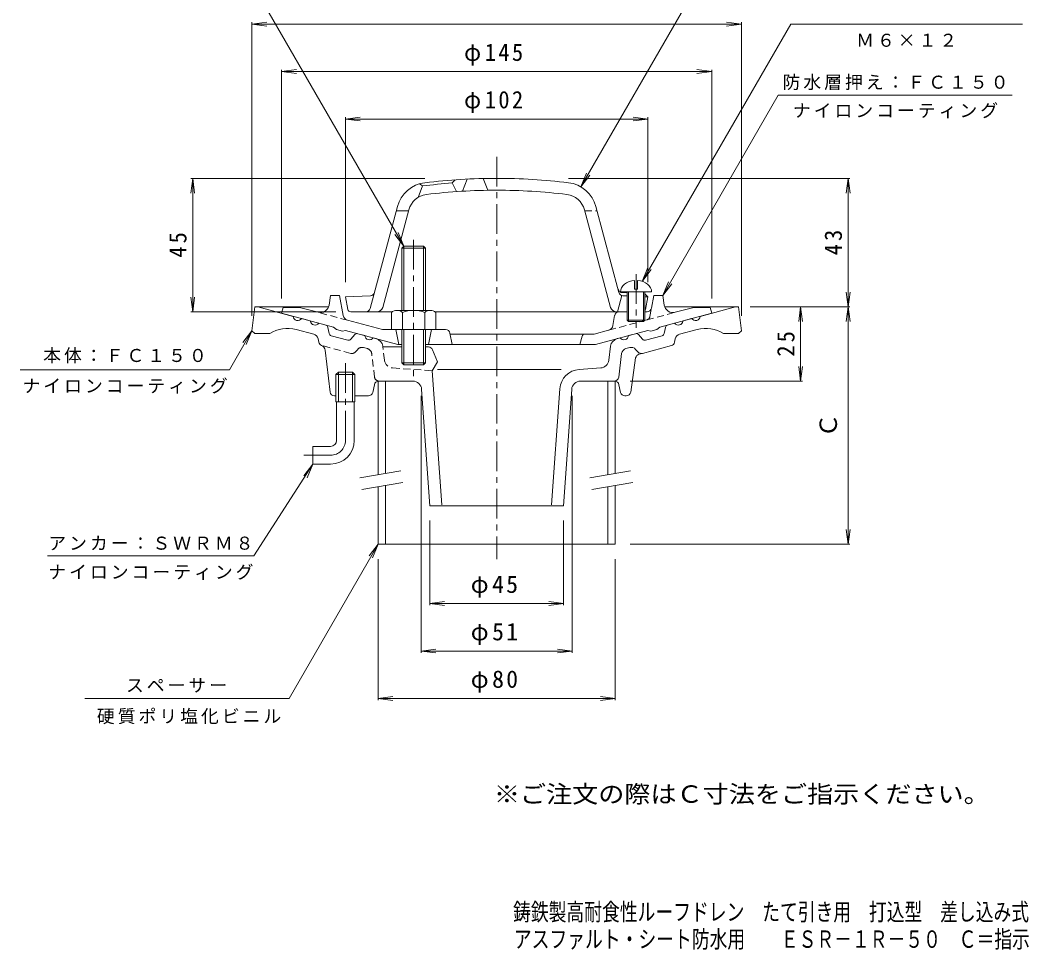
# Model space of a CAD drawing. Units: millimetres, scale not verified. Extents: x -192 to 148, y -231 to 242.
# Drawn here: x -191.8 to 148.3, y -231.2 to 82.2 of the extents above; entities that cross this region are included whole.
import ezdxf
from ezdxf.enums import TextEntityAlignment as Align

# ---------------------------------------------------------------- set-up
doc = ezdxf.new("R2010")
doc.units = ezdxf.units.MM
doc.header["$LTSCALE"] = 2
doc.linetypes.add('CHAIN1', pattern=[8, 5, -1, 1, -1])
doc.linetypes.add('DASHED1', pattern=[1.8, 1.2, -0.6])
for name, color, linetype, lineweight in [('0-0', 3, 'Continuous', 9), ('0-1', 2, 'Continuous', 9), ('0-2', 6, 'Continuous', 5), ('0-3', 4, 'Continuous', 9), ('0-4', 7, 'Continuous', 9), ('0-5', 7, 'Continuous', 9)]:
    doc.layers.add(name, color=color, linetype=linetype, lineweight=lineweight)
doc.layers.add('F-4', color=2, linetype='Continuous')
doc.layers.add('F-5', color=2, linetype='Continuous')
doc.styles.add('ＭＳ ゴシック', font='')
doc.styles.get('ＭＳ ゴシック').set_extended_font_data('MS Gothic')

msp = doc.modelspace()

# ---------------------------------------------------------------- linework, layer by layer
at = {"layer": '0-0', "linetype": 'CHAIN1'}
for p, q in [((-31.131, 36.185), (-31.131, -99.456)), ((-82.131, -59.462), (-82.131, -33.462)), ((-87.131, -64.462), (-96.131, -64.462))]:
    msp.add_line(p, q, dxfattribs=at)
at = {"layer": '0-0'}
for p, q in [((-113.631, -22.462), (-112.631, -14.462)), ((-112.631, -14.462), (-87.795, -14.462)), ((-111.631, -14.462), (-99.775, -17.639)), ((25.533, -14.462), (50.369, -14.462)), ((49.369, -14.462), (37.514, -17.639)), ((51.369, -22.462), (50.369, -14.462)), ((-96.877, -18.415), (-93.979, -19.192)), ((-88.781, -20.585), (-91.082, -19.968)), ((26.519, -20.585), (28.82, -19.968)), ((34.616, -18.415), (31.718, -19.192)), ((-92.801, -23.649), (-98.772, -22.049)), ((-87.635, -23.425), (-88.06, -21.35)), ((-78.935, -23.795), (-80.34, -25.38)), ((-77.928, -23.493), (-75.627, -24.109)), ((15.666, -23.493), (13.365, -24.109)), ((16.673, -23.795), (18.079, -25.38)), ((25.374, -23.425), (25.799, -21.35)), ((30.54, -23.649), (36.51, -22.049)), ((-91.359, -25.18), (-91.12, -26.346)), ((-81.347, -25.682), (-86.914, -24.191)), ((-71.748, -25.149), (-72.729, -24.886)), ((9.487, -25.149), (10.468, -24.886)), ((19.086, -25.682), (24.653, -24.191)), ((29.098, -25.18), (28.859, -26.346)), ((-87.289, -43.14), (-88.973, -29.054)), ((-69.513, -27.962), (-69.547, -27.681)), ((-63.131, -27.962), (-69.513, -27.962)), ((-54.146, -27.962), (-55.131, -27.962)), ((-52.753, -28.905), (-51.131, -32.962)), ((6.706, -32.403), (7.286, -27.681)), ((7.251, -27.962), (7.286, -27.681)), ((10.031, -38.145), (11.009, -30.177)), ((13.717, -28.156), (12.477, -28.489)), ((15.731, -28.761), (16.521, -29.652)), ((16.824, -30.43), (18.031, -30.106)), ((18.031, -30.106), (27.778, -27.495)), ((-51.131, -32.962), (-52.87, -35.962)), ((14.056, -43.178), (15.727, -31.663)), ((-84.491, -36.462), (-85.306, -37.262)), ((-78.956, -37.262), (-85.306, -37.262)), ((-85.306, -46.462), (-85.306, -37.262)), ((-79.771, -36.462), (-84.491, -36.462)), ((-84.491, -46.462), (-84.491, -36.462)), ((-78.956, -37.262), (-79.771, -36.462)), ((-79.771, -46.462), (-79.771, -36.462)), ((-78.956, -46.462), (-78.956, -37.262)), ((-52.87, -35.962), (-49.641, -81.177)), ((-9.361, -35.538), (-51.059, -35.538)), ((-3.33, -35.538), (3.938, -35.03)), ((-72.372, -40.668), (-72.89, -43.256)), ((-59.424, -39.462), (-70.901, -39.462)), ((-2.837, -39.462), (8.542, -39.462)), ((10.111, -40.668), (10.628, -43.256)), ((-56.432, -42.248), (-53.631, -81.462)), ((-9.824, -42.023), (-12.62, -81.177)), ((-5.83, -42.248), (-8.631, -81.462)), ((-85.799, -44.462), (-85.306, -44.462)), ((-78.956, -46.462), (-85.306, -46.462)), ((-85.131, -59.462), (-85.131, -46.462)), ((-79.131, -59.462), (-79.131, -46.462)), ((-78.956, -44.462), (-74.36, -44.462)), ((12.571, -44.462), (12.099, -44.462)), ((-93.131, -61.462), (-93.131, -67.462)), ((-87.131, -61.462), (-93.131, -61.462)), ((-87.131, -67.462), (-93.131, -67.462)), ((-8.631, -81.462), (-53.631, -81.462))]:
    msp.add_line(p, q, dxfattribs=at)
at = {"layer": '0-0', "linetype": 'DASHED1'}
for p, q in [((-80.293, -30.106), (-90.039, -27.495)), ((-77.992, -28.761), (-78.782, -29.652)), ((-75.978, -28.156), (-74.738, -28.489)), ((-72.292, -38.145), (-73.271, -30.177)), ((-68.967, -32.403), (-69.513, -27.962)), ((-66.199, -35.03), (-52.87, -35.962))]:
    msp.add_line(p, q, dxfattribs=at)
at = {"layer": '0-0'}
for points in [[(-113.631, -22.462), (-112.631, -23.462), (-107.631, -23.462)], [(51.369, -22.462), (50.369, -23.462), (45.369, -23.462)]]:
    msp.add_lwpolyline(points, dxfattribs=at)
for centre, radius, start, end in [((-98.164, -17.423), 1.625, 187.62059, 322.3797), ((-92.369, -18.976), 1.625, 187.62059, 322.3797), ((30.107, -18.976), 1.625, 217.6203, 352.37941), ((35.903, -17.423), 1.625, 217.6203, 352.37941), ((-101.619, -32.674), 11, 75.00009, 123.12935), ((-93.319, -25.581), 2, 11.56517, 75.0005), ((-89.04, -21.551), 1, 11.56538, 75.0005), ((-86.656, -23.225), 1, 191.56642, 255.0005), ((-78.186, -24.459), 1, 75.00078, 138.43498), ((15.925, -24.459), 1, 41.56502, 104.99922), ((24.394, -23.225), 1, 284.9995, 348.43358), ((26.778, -21.551), 1, 104.9995, 168.43462), ((31.057, -25.581), 2, 104.9995, 168.43483), ((39.357, -32.674), 11, 56.87065, 104.99991), ((-89.651, -26.046), 1.5, 191.56601, 248.0509), ((-81.088, -24.717), 1, 255.0005, 318.43578), ((-74.016, -23.894), 1.625, 187.61911, 322.38022), ((-72.525, -28.046), 3, 6.99973, 74.99982), ((10.264, -28.046), 3, 105.00018, 173.00027), ((11.755, -23.894), 1.625, 217.61978, 352.38089), ((18.827, -24.717), 1, 221.56422, 284.9995), ((27.389, -26.046), 1.5, 285.00009, 348.43399), ((-90.959, -29.292), 2, 6.81956, 68.0513), ((-54.146, -29.462), 1.5, 21.80128, 90), ((12.995, -30.42), 2, 104.99963, 172.99988), ((14.234, -30.088), 2, 41.56493, 104.9995), ((17.212, -31.879), 1.5, 105.00021, 171.74011), ((17.643, -28.657), 1.5, 221.56496, 285.00009), ((3.728, -32.037), 3, 273.99982, 352.99992), ((-2.841, -42.521), 7, 93.99995, 175.91433), ((-70.901, -40.962), 1.5, 90, 168.68979), ((-59.424, -42.462), 3, 4.08546, 90), ((-2.837, -42.462), 3, 90, 175.91454), ((8.542, -37.962), 1.5, 270, 352.99948), ((8.64, -40.962), 1.5, 11.31021, 90), ((-85.799, -42.962), 1.5, 186.81975, 270), ((-74.36, -42.962), 1.5, 270, 348.68979), ((12.099, -42.962), 1.5, 191.31021, 270), ((12.571, -42.962), 1.5, 270, 351.74011), ((-87.131, -59.462), 2, 270, 0), ((-87.131, -59.462), 8, 270, 0)]:
    msp.add_arc(centre, radius, start, end, dxfattribs=at)
at = {"layer": '0-0', "linetype": 'DASHED1'}
for centre, radius, start, end in [((-89.651, -26.046), 1.5, 248.0509, 254.99991), ((-79.905, -28.657), 1.5, 254.99991, 318.43504), ((-76.496, -30.088), 2, 75.0005, 138.43507), ((-75.256, -30.42), 2, 7.00012, 75.00037), ((-65.99, -32.037), 3, 187.00008, 266.00018), ((-70.804, -37.962), 1.5, 187.00052, 270)]:
    msp.add_arc(centre, radius, start, end, dxfattribs=at)
at = {"layer": '0-0', "linetype": 'CHAIN1'}
msp.add_arc((-87.131, -59.462), 5, 270, 0, dxfattribs=at)
at = {"layer": '0-1', "color": 4, "linetype": 'CHAIN1'}
msp.add_line((-59.131, 8.178), (-59.131, -38.188), dxfattribs=at)
at = {"layer": '0-1', "color": 4}
for p, q in [((-63.131, -15.606), (-63.131, 5.361)), ((-62.454, -15.606), (-62.454, 6.038)), ((-55.807, -15.606), (-55.807, 6.038)), ((-55.131, -15.606), (-55.131, 5.361)), ((-66.631, -16.328), (-66.631, -22.106)), ((-64.754, -15.606), (-53.507, -15.606)), ((-62.878, -16.328), (-62.878, -22.106)), ((-55.383, -16.328), (-55.383, -22.106)), ((-51.631, -16.328), (-51.631, -22.106)), ((-66.631, -22.106), (-51.631, -22.106)), ((-63.131, -22.106), (-63.131, -33.286)), ((-62.454, -22.106), (-62.454, -33.962)), ((-55.807, -22.106), (-55.807, -33.962)), ((-55.131, -22.106), (-55.131, -33.286))]:
    msp.add_line(p, q, dxfattribs=at)
at = {"layer": '0-1'}
for p, q in [((-87.624, -13.825), (-87.131, -10.606)), ((-84.131, -10.606), (-87.131, -10.606)), ((-82.863, -17.372), (-84.131, -10.606)), ((21.068, -14.882), (21.869, -10.606)), ((21.869, -10.606), (24.869, -10.606)), ((25.362, -13.825), (24.869, -10.606)), ((-103.631, -16.606), (-103.131, -14.606)), ((-97.572, -14.606), (-103.131, -14.606)), ((-91.366, -16.269), (-97.572, -14.606)), ((12.869, -16.106), (10.135, -16.106)), ((19.594, -16.106), (18.869, -16.106)), ((29.104, -16.269), (35.31, -14.606)), ((35.31, -14.606), (40.869, -14.606)), ((41.369, -16.606), (40.869, -14.606)), ((-81.414, -18.935), (-69.581, -22.106)), ((8.656, -17.353), (8.085, -20.695)), ((-83.131, -22.616), (-82.131, -22.367)), ((-64.444, -27.106), (-82.131, -22.367)), ((-48.36, -22.106), (-69.581, -22.106)), ((-65.131, -22.106), (-64.131, -27.106)), ((-53.131, -22.106), (-54.131, -27.106)), ((-46.889, -23.312), (-46.131, -27.106)), ((-31.131, -23.606), (-46.831, -23.606)), ((-31.131, -23.606), (1.722, -23.606)), ((6.631, -22.29), (1.722, -23.606)), ((2.182, -27.106), (19.869, -22.367)), ((20.869, -22.616), (19.869, -22.367)), ((-63.131, -27.106), (-64.444, -27.106)), ((-31.131, -27.106), (-55.131, -27.106)), ((-31.131, -27.106), (2.182, -27.106)), ((-2.338, -24.331), (-3.131, -27.106))]:
    msp.add_line(p, q, dxfattribs=at)
at = {"layer": '0-1', "linetype": 'DASHED1'}
for p, q in [((-81.414, -18.935), (-91.366, -16.269)), ((19.457, -18.854), (29.104, -16.269)), ((20.543, -17.681), (21.068, -14.882)), ((19.457, -18.854), (6.631, -22.29))]:
    msp.add_line(p, q, dxfattribs=at)
at = {"layer": '0-1', "color": 4}
for points in [[(-55.131, 5.361), (-63.131, 5.361), (-62.454, 6.038), (-55.807, 6.038)], [(-55.131, -33.286), (-63.131, -33.286), (-62.454, -33.962), (-55.807, -33.962)]]:
    msp.add_lwpolyline(points, close=True, dxfattribs=at)
at = {"layer": '0-1'}
for points in [[(-83.131, -22.616), (-85.131, -22.08), (-86.131, -21.295), (-103.631, -16.606)], [(20.869, -22.616), (22.869, -22.08), (23.869, -21.295), (41.369, -16.606)]]:
    msp.add_lwpolyline(points, dxfattribs=at)
for centre, radius, start, end in [((-90.589, -13.371), 3, 254.99973, 351.29286), ((10.135, -17.606), 1.5, 90, 170.30333), ((19.594, -14.606), 1.5, 270, 349.38435), ((28.328, -13.371), 3, 188.70714, 285.00027), ((-80.897, -17.003), 2, 190.61488, 254.99998), ((-48.36, -23.606), 1.5, 11.31021, 90), ((-1.376, -24.606), 1, 90, 164.05402), ((6.114, -20.358), 2, 285.00002, 350.3044)]:
    msp.add_arc(centre, radius, start, end, dxfattribs=at)
at = {"layer": '0-1', "color": 4}
for centre, radius, start, end in [((-64.754, -18.406), 2.8, 47.92557, 132.07463), ((-59.131, -25.695), 10.089, 68.19786, 111.80214), ((-53.507, -18.406), 2.8, 47.92572, 132.07428)]:
    msp.add_arc(centre, radius, start, end, dxfattribs=at)
at = {"layer": '0-1', "linetype": 'DASHED1'}
msp.add_arc((19.069, -17.405), 1.5, 285.00009, 349.38461, dxfattribs=at)
at = {"layer": '0-2'}
for p, q in [((-42.631, 24.557), (-41.131, 28.644)), ((-35.631, 28.844), (-34.131, 24.871)), ((-73.807, -14.994), (-64.603, 19.355)), ((-69.566, -14.623), (-60.739, 18.32)), ((-60.853, 17.894), (-64.994, 17.894)), ((7.305, -14.623), (-1.522, 18.32)), ((10.087, -9.553), (2.341, 19.355)), ((15.369, -5.534), (15.369, -8.416)), ((16.369, -5.534), (16.369, -8.416)), ((10.619, -9.416), (21.119, -9.416)), ((11.185, -9.647), (12.869, -9.736)), ((12.869, -9.416), (12.869, -18.916)), ((13.369, -9.416), (13.369, -19.416)), ((15.369, -8.416), (16.369, -8.416)), ((18.369, -9.416), (18.369, -19.416)), ((18.869, -9.416), (18.869, -18.916)), ((18.869, -10.052), (19.869, -11.106)), ((-73.719, -10.663), (-82.131, -11.106)), ((-81.291, -15.302), (-82.131, -11.106)), ((9.619, -16.106), (11.119, -10.606)), ((11.457, -10.663), (12.869, -10.737)), ((18.869, -11.053), (19.869, -11.106)), ((19.03, -15.302), (19.869, -11.106)), ((-66.351, -16.106), (-80.311, -16.106)), ((-31.131, -16.106), (-51.91, -16.106)), ((-31.131, -16.106), (12.869, -16.106)), ((12.869, -18.916), (18.869, -18.916)), ((12.869, -18.916), (13.369, -19.416)), ((13.369, -19.416), (18.369, -19.416)), ((18.869, -18.916), (18.369, -19.416))]:
    msp.add_line(p, q, dxfattribs=at)
at = {"layer": '0-2', "linetype": 'DASHED1'}
msp.add_line((-1.408, 17.894), (2.733, 17.894), dxfattribs=at)
at = {"layer": '0-2', "linetype": 'CHAIN1'}
msp.add_line((15.869, -3.374), (15.869, -21.456), dxfattribs=at)
at = {"layer": '0-2'}
for points in [[(-45.131, 28.404), (-46.131, 27.328), (-44.631, 24.429)], [(-57.131, 27.047), (-56.131, 26.318), (-57.631, 22.479)]]:
    msp.add_lwpolyline(points, dxfattribs=at)
for centre, radius, start, end in [((-53.977, 16.508), 11, 96.94295, 165), ((-31.131, -171.106), 199, 94.32288, 97.21703), ((-31.131, -171.106), 200, 90, 96.94302), ((-31.131, -171.106), 200, 83.05698, 90), ((-8.284, 16.508), 11, 15, 83.05705), ((-31.131, -171.106), 196, 90, 96.94304), ((-31.131, -171.106), 196, 83.05696, 90), ((-53.977, 16.508), 7, 96.94316, 165.00005), ((-8.284, 16.508), 7, 14.99995, 83.05684), ((-73.798, -9.165), 1.5, 273.01263, 344.99954), ((11.264, -8.149), 1.5, 195.00046, 266.98737), ((11.536, -9.165), 1.5, 195.00046, 266.98737), ((-80.311, -15.106), 1, 191.30994, 270), ((-75.255, -14.606), 1.5, 270, 345.00003), ((-71.498, -14.106), 2, 270, 344.99991), ((9.237, -14.106), 2, 195.00009, 270), ((18.05, -15.106), 1, 325.06651, 348.69006)]:
    msp.add_arc(centre, radius, start, end, dxfattribs=at)
for start_param, end_param in [(1.6661844, 3.1415927), (6.2831853, 7.7585936)]:
    msp.add_ellipse((15.869, -9.416), major_axis=(5.25, 0), ratio=0.7428, start_param=start_param, end_param=end_param, dxfattribs=at)
at = {"layer": '0-3'}
for p, q in [((-71.131, -39.462), (-71.131, -71.039)), ((-68.631, -39.462), (-71.131, -39.462)), ((-68.631, -39.462), (-68.631, -70.598)), ((6.369, -39.462), (8.869, -39.462)), ((6.369, -39.462), (6.369, -71.039)), ((8.869, -39.462), (8.869, -70.598)), ((-68.631, -74.66), (-68.631, -94.462)), ((8.869, -74.66), (8.869, -94.462)), ((6.369, -75.101), (6.369, -94.462))]:
    msp.add_line(p, q, dxfattribs=at)
at = {"layer": '0-3', "color": 7}
for p, q in [((-77.244, -72.117), (-63.457, -69.686)), ((0.256, -72.117), (14.043, -69.686)), ((-76.549, -76.056), (-62.762, -73.625)), ((0.95, -76.056), (14.738, -73.625))]:
    msp.add_line(p, q, dxfattribs=at)
at = {"layer": '0-3'}
msp.add_lwpolyline([(-71.131, -75.101), (-71.131, -94.462), (8.869, -94.462)], dxfattribs=at)
at = {"layer": '0-4'}
for p, q in [((-113.631, 80.894), (-108.673, 81.547)), ((-113.631, -17.462), (-113.631, 81.494)), ((-113.631, 80.894), (51.369, 80.894)), ((-113.631, 80.894), (-108.673, 80.242)), ((51.369, 80.894), (46.412, 81.547)), ((51.369, 80.894), (46.412, 80.242)), ((51.369, -17.462), (51.369, 81.494)), ((-103.631, 64.894), (-98.673, 65.547)), ((-103.631, -11.606), (-103.631, 65.494)), ((-103.631, 64.894), (41.369, 64.894)), ((-103.631, 64.894), (-98.673, 64.242)), ((41.369, 64.894), (36.412, 65.547)), ((41.369, 64.894), (36.412, 64.242)), ((41.369, -11.606), (41.369, 65.494)), ((-82.131, 48.894), (-77.173, 49.547)), ((-82.131, -6.106), (-82.131, 49.494)), ((-82.131, 48.894), (19.869, 48.894)), ((-82.131, 48.894), (-77.173, 48.242)), ((19.869, 48.894), (14.912, 49.547)), ((19.869, 48.894), (14.912, 48.242)), ((19.869, -6.106), (19.869, 49.494)), ((-133.631, 28.894), (-134.283, 23.937)), ((-55.307, 28.894), (-134.231, 28.894)), ((-133.631, -16.106), (-133.631, 28.894)), ((-133.631, 28.894), (-132.978, 23.937)), ((-6.954, 28.894), (87.969, 28.894)), ((87.369, 28.894), (86.717, 23.937)), ((87.369, -14.462), (87.369, 28.894)), ((87.369, 28.894), (88.022, 23.937)), ((87.369, -14.462), (86.717, -9.505)), ((87.369, -14.462), (88.022, -9.505)), ((-133.631, -16.106), (-134.283, -11.149)), ((-133.631, -16.106), (-132.978, -11.149)), ((-85.311, -16.106), (-134.231, -16.106)), ((54.369, -14.462), (87.969, -14.462)), ((71.369, -14.462), (70.717, -19.419)), ((71.369, -39.462), (71.369, -14.462)), ((71.369, -14.462), (72.022, -19.419)), ((87.369, -14.462), (86.717, -19.419)), ((87.369, -94.462), (87.369, -14.462)), ((87.369, -14.462), (88.022, -19.419)), ((71.369, -39.462), (70.717, -34.505)), ((71.369, -39.462), (72.022, -34.505)), ((13.869, -39.462), (71.969, -39.462)), ((-56.631, -44.462), (-56.631, -131.062)), ((-5.631, -44.462), (-5.631, -131.062)), ((-53.631, -86.462), (-53.631, -115.062)), ((-8.631, -86.462), (-8.631, -115.062)), ((87.369, -94.462), (86.717, -89.505)), ((87.369, -94.462), (88.022, -89.505)), ((13.869, -94.462), (87.969, -94.462)), ((-71.131, -99.462), (-71.131, -147.062)), ((8.869, -99.462), (8.869, -147.062)), ((-53.631, -114.462), (-48.673, -113.81)), ((-53.631, -114.462), (-8.631, -114.462)), ((-53.631, -114.462), (-48.673, -115.115)), ((-8.631, -114.462), (-13.588, -113.81)), ((-8.631, -114.462), (-13.588, -115.115)), ((-56.631, -130.462), (-51.673, -129.81)), ((-56.631, -130.462), (-5.631, -130.462)), ((-56.631, -130.462), (-51.673, -131.115)), ((-5.631, -130.462), (-10.588, -129.81)), ((-5.631, -130.462), (-10.588, -131.115)), ((-71.131, -146.462), (-66.173, -145.81)), ((8.869, -146.462), (3.912, -145.81)), ((-71.131, -146.462), (8.869, -146.462)), ((-71.131, -146.462), (-66.173, -147.115)), ((8.869, -146.462), (3.912, -147.115))]:
    msp.add_line(p, q, dxfattribs=at)
at = {"layer": '0-5'}
for p, q in [((-62.454, 6.038), (-119.529, 104.894)), ((-2.784, 26.035), (42.746, 104.894)), ((17.939, -5.832), (68.01, 80.894)), ((68.01, 80.894), (146.177, 80.894)), ((24.869, -10.606), (63.84, 56.894)), ((63.84, 56.894), (142.676, 56.894)), ((-2.784, 26.035), (-0.871, 30.654)), ((-2.784, 26.035), (0.26, 30.001)), ((-62.454, 6.038), (-64.368, 10.657)), ((-62.454, 6.038), (-65.498, 10.005)), ((17.939, -5.832), (19.852, -1.213)), ((17.939, -5.832), (20.982, -1.865)), ((24.869, -10.606), (26.783, -5.986)), ((24.869, -10.606), (27.913, -6.639)), ((-113.631, -22.462), (-121.249, -35.658)), ((-113.631, -22.462), (-116.674, -26.429)), ((-113.631, -22.462), (-115.544, -27.082)), ((-191.797, -35.658), (-121.249, -35.658)), ((-93.131, -67.462), (-113.009, -98.429)), ((-93.131, -67.462), (-96.174, -71.429)), ((-93.131, -67.462), (-95.044, -72.082)), ((-71.131, -94.462), (-101.153, -146.462)), ((-71.131, -94.462), (-74.175, -98.429)), ((-71.131, -94.462), (-73.044, -99.082)), ((-113.009, -98.429), (-182.612, -98.429)), ((-101.153, -146.462), (-169.942, -146.462))]:
    msp.add_line(p, q, dxfattribs=at)

# ---------------------------------------------------------------- texts
at = {"layer": '0-4', "color": 2, "style": 'ＭＳ ゴシック'}
msp.add_text('Ｃ', height=5.865, rotation=90, dxfattribs=at).set_placement((85.369, -58.462), align=Align.BOTTOM_LEFT)
at = {"layer": '0-4', "color": 2, "char_height": 5.865, "attachment_point": 7, "style": 'ＭＳ ゴシック'}
for s, insert in [('\\T1.21;\\W0.95;φ145', (-42.131, 66.894)), ('\\T1.21;\\W0.95;φ102', (-42.131, 50.894)), ('\\T1.19;φ45', (-39.881, -112.462)), ('\\T1.19;φ51', (-39.881, -128.462)), ('\\T1.19;φ80', (-39.881, -144.462))]:
    msp.add_mtext(s, dxfattribs=dict(at, insert=insert))
at = {"layer": '0-4', "color": 2, "char_height": 5.865, "attachment_point": 7, "rotation": 90, "style": 'ＭＳ ゴシック'}
for s, insert in [('\\T1.27;\\W0.95;45', (-135.631, 2.144)), ('\\T1.27;\\W0.95;43', (85.369, 2.966)), ('\\T1.27;\\W0.95;25', (69.369, -31.212))]:
    msp.add_mtext(s, dxfattribs=dict(at, insert=insert))
at = {"layer": '0-5', "char_height": 4.399, "attachment_point": 7, "style": 'ＭＳ ゴシック'}
for s, insert in [('\\T1.17;Ｍ６×１２', (90.093, 73.182)), ('\\T1.17;防水層押え：ＦＣ１５０', (65.258, 58.628)), ('\\T1.17;ナイロンコーティング', (68.758, 49.091)), ('\\T1.17;本体：ＦＣ１５０', (-184.023, -33.501)), ('\\T1.17;ナイロンコーティング', (-191.023, -43.735)), ('\\T1.17;アンカー：ＳＷＲＭ８', (-182.311, -96.527)), ('\\T1.17;ナイロンコーティング', (-182.311, -106.499)), ('\\T1.17;スペーサー', (-156.127, -144.497)), ('\\T1.17;硬質ポリ塩化ビニル', (-165.933, -155.145))]:
    msp.add_mtext(s, dxfattribs=dict(at, insert=insert))
at = {"layer": 'F-4', "style": 'ＭＳ ゴシック', "width": 0.75}
for s, p in [('鋳鉄製高耐食性ルーフドレン\u3000たて引き用\u3000打込型\u3000差し込み式', (-25.603, -223.111)), ('アスファルト・シート防水用\u3000\u3000ＥＳＲ－１Ｒ－５０\u3000Ｃ＝指示', (-25.339, -232.288))]:
    msp.add_text(s, height=5.865, dxfattribs=at).set_placement(p, align=Align.BOTTOM_LEFT)
at = {"layer": 'F-5', "style": 'ＭＳ ゴシック', "width": 1.1}
msp.add_text('※ご注文の際はＣ寸法をご指示ください。', height=5.865, dxfattribs=at).set_placement((-32.074, -183.387), align=Align.BOTTOM_LEFT)

doc.saveas('drawing.dxf')
